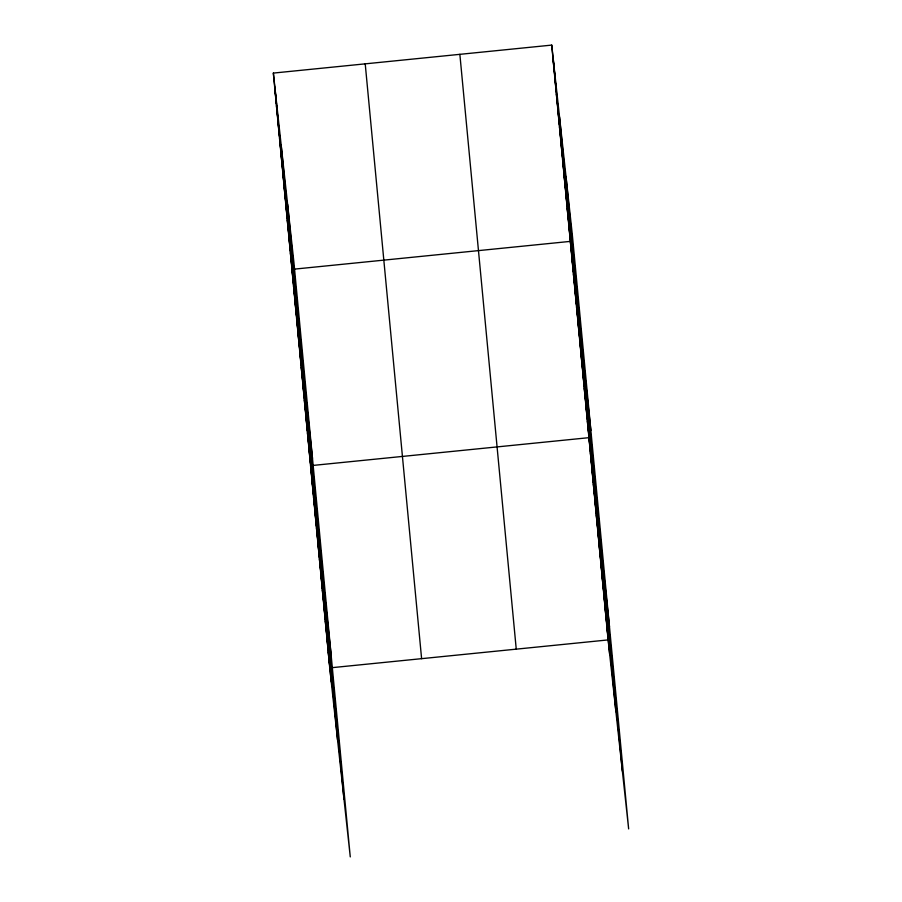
<?xml version="1.0" encoding="UTF-8"?>
<svg xmlns="http://www.w3.org/2000/svg" width="902" height="902" viewBox="0 0 902 902"><rect width="100%" height="100%" fill="white"/><g stroke="black" fill="none" stroke-linecap="round" stroke-linejoin="round"><path stroke-width="1.35" d="M273.351 73.085L293.883 262.087L350.269 856.9L329.737 667.897L273.351 73.085L551.731 45.1L572.263 234.103L628.649 828.915L608.117 639.913L551.731 45.1M329.737 667.897L608.117 639.913M553.276 61.46L554.82 75.621M554.831 77.82L556.365 91.97M556.376 94.169L557.921 108.33M557.932 110.529L559.465 124.69M559.477 126.889L561.021 141.05M561.033 143.249L562.566 157.41M562.577 159.598L564.122 173.759M564.133 175.958L565.667 190.119M565.689 192.318L567.223 206.479M567.234 208.678L568.767 222.839M568.79 225.026L570.323 239.188M590.866 430.389L570.335 241.386L291.955 269.371L312.487 458.374M571.891 257.746L573.424 271.908M573.435 274.107L574.98 288.268M574.991 290.455L576.525 304.617M576.536 306.815L578.081 320.977M578.092 323.175L579.625 337.337M579.636 339.535L581.181 353.697M581.192 355.895L582.726 370.045M582.737 372.244L584.282 386.406M584.293 388.604L585.826 402.766M585.838 404.964L587.382 419.126M587.394 421.324L588.927 435.486M609.481 626.676L588.95 437.673L310.57 465.669L331.102 654.66M590.415 453.232L591.96 467.394M591.892 468.792L593.437 482.953M593.369 484.351L594.903 498.513M594.846 499.9L596.38 514.061M596.323 515.459L597.857 529.621M597.789 531.019L599.334 545.18M599.266 546.578L600.811 560.74M600.743 562.126L602.277 576.288M602.22 577.686L603.754 591.847M603.697 593.245L605.231 607.407M605.163 608.805L606.708 622.966M606.64 624.353L608.185 638.515M274.896 89.445L276.44 103.606M276.452 105.805L277.985 119.966M278.008 122.165L279.541 136.315M279.552 138.513L281.097 152.675M281.108 154.873L282.642 169.035M282.653 171.233L284.198 185.395M284.209 187.593L285.742 201.755M285.754 203.942L287.298 218.104M287.31 220.302L288.843 234.464M288.854 236.662L290.399 250.824M290.41 253.022L291.944 267.184M293.511 285.731L295.044 299.892M295.055 302.091L296.6 316.252M296.611 318.451L298.145 332.613M298.167 334.8L299.701 348.961M299.712 351.16L301.257 365.321M301.268 367.52L302.801 381.681M302.813 383.88L304.357 398.041M304.369 400.24L305.902 414.39M305.913 416.589L307.458 430.75M307.469 432.949L309.003 447.11M309.014 449.309L310.559 463.47M312.047 481.217L313.58 495.378M313.513 496.776L315.057 510.938M314.99 512.336L316.534 526.497M316.467 527.895L318.011 542.057M317.944 543.444L319.477 557.605M319.421 559.003L320.954 573.165M320.887 574.563L322.431 588.724M322.364 590.122L323.908 604.284M323.841 605.67L325.385 619.832M325.318 621.23L326.851 635.391M326.795 636.789L328.328 650.951M328.26 652.349L329.805 666.499M565.994 176.397L622.38 771.221M559.533 116.956L615.919 711.768M553.264 59.261L609.651 654.074M459.862 54.334L516.248 649.147M365.22 63.85L421.606 658.663M287.614 204.393L344 799.206M281.153 144.94L337.551 739.753M274.885 87.246L331.282 682.059"/></g></svg>
